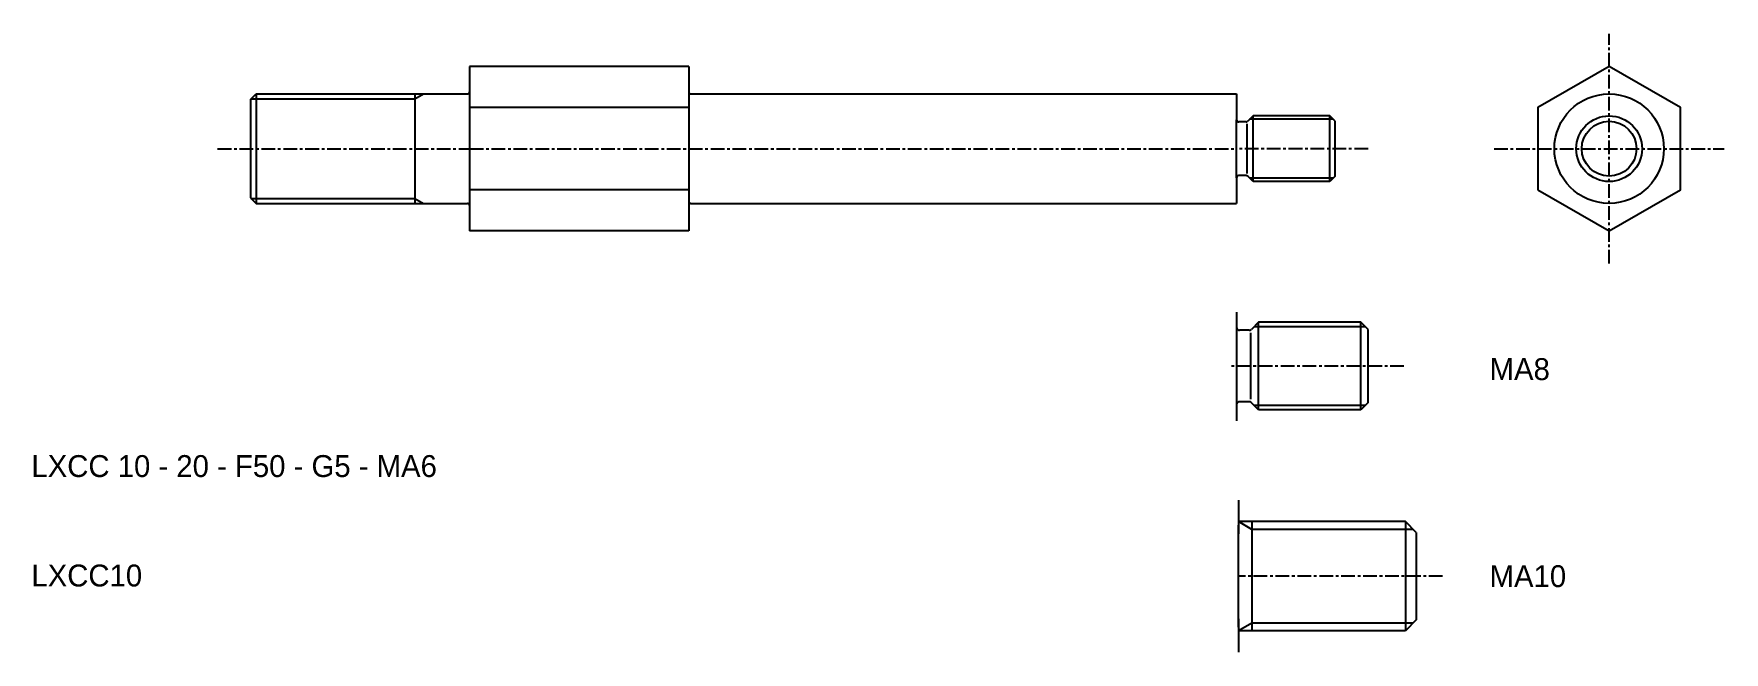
# Model space of a CAD drawing. Extents: x 49 to 203, y -15 to 42.
import ezdxf

# ---------------------------------------------------------------- set-up
doc = ezdxf.new("R2010")
doc.units = 0
doc.linetypes.add('CENTER', pattern=[2, 1.25, -0.25, 0.25, -0.25])
doc.layers.get('0').update_dxf_attribs({"linetype": 'CONTINUOUS'})
doc.layers.add('CENTER', color=1, linetype='CENTER')

msp = doc.modelspace()

# ---------------------------------------------------------------- linework, layer by layer
at = {"color": 7, "linetype": 'CONTINUOUS'}
for p, q in [((88.99, 38.83), (88.99, 23.81)), ((108.99, 38.83), (88.99, 38.83)), ((108.99, 38.83), (108.99, 23.81)), ((68.99, 35.82), (69.49, 36.32)), ((68.99, 35.82), (68.99, 26.82)), ((69.49, 36.32), (88.79, 36.32)), ((69.49, 36.32), (69.49, 26.32)), ((83.99, 36.32), (83.99, 26.32)), ((109.19, 36.32), (158.99, 36.32)), ((158.99, 36.32), (158.99, 33.97)), ((108.99, 35.07), (88.99, 35.07)), ((158.99, 28.67), (158.99, 33.97)), ((160.49, 34.32), (160, 33.83)), ((167.49, 34.32), (160.49, 34.32)), ((160.49, 28.32), (160.49, 34.32)), ((167.49, 28.32), (167.49, 34.32)), ((167.99, 33.82), (167.49, 34.32)), ((159.86, 33.77), (159.19, 33.77)), ((159.93, 33.59), (159.93, 29.05)), ((167.99, 28.82), (167.99, 33.82)), ((158.99, 28.67), (158.99, 26.32)), ((159.86, 28.87), (159.19, 28.87)), ((160.49, 28.32), (160, 28.81)), ((167.49, 28.32), (160.49, 28.32)), ((167.99, 28.82), (167.49, 28.32)), ((68.99, 26.82), (69.49, 26.32)), ((69.49, 26.32), (88.79, 26.32)), ((108.99, 27.57), (88.99, 27.57)), ((109.19, 26.32), (158.99, 26.32)), ((108.99, 23.81), (88.99, 23.81)), ((158.99, 16.38), (158.99, 6.46)), ((160.99, 15.46), (160.34, 14.8)), ((160.99, 7.46), (160.99, 15.46)), ((170.32, 15.46), (160.99, 15.46)), ((170.99, 14.79), (170.32, 15.46)), ((170.32, 7.46), (170.32, 15.46)), ((160.15, 14.73), (159.26, 14.73)), ((160.25, 14.48), (160.25, 8.44)), ((170.99, 8.13), (170.99, 14.79)), ((160.15, 8.19), (159.26, 8.19)), ((160.99, 7.46), (160.34, 8.11)), ((170.99, 8.13), (170.32, 7.46)), ((170.32, 7.46), (160.99, 7.46)), ((159.15, -0.8), (159.15, -3.86)), ((174.39, -2.74), (159.15, -2.74)), ((159.15, -12.41), (159.15, -3.08)), ((160.39, -2.74), (160.39, -12.74)), ((175.39, -3.74), (174.39, -2.74)), ((174.39, -2.74), (174.39, -12.74)), ((175.39, -3.74), (175.39, -11.74)), ((159.15, -11.63), (159.15, -14.69)), ((175.39, -11.74), (174.39, -12.74)), ((174.39, -12.74), (159.15, -12.74))]:
    msp.add_line(p, q, dxfattribs=at)
at = {"color": 3, "linetype": 'CONTINUOUS'}
for p, q in [((69.03, 35.86), (83.99, 35.86)), ((83.99, 35.86), (84.79, 36.32)), ((167.8, 34.01), (160.18, 34.01)), ((167.8, 28.63), (160.18, 28.63)), ((69.03, 26.78), (83.99, 26.78)), ((83.99, 26.78), (84.79, 26.32)), ((170.73, 15.05), (160.58, 15.05)), ((170.73, 7.87), (160.58, 7.87)), ((160.39, -3.46), (159.15, -2.74)), ((175.1, -3.46), (160.39, -3.46)), ((160.39, -12.03), (159.15, -12.74)), ((175.1, -12.03), (160.39, -12.03))]:
    msp.add_line(p, q, dxfattribs=at)
at = {"color": 7, "linetype": 'CONTINUOUS'}
msp.add_lwpolyline([(186.49, 27.57), (192.99, 23.81), (199.49, 27.57), (199.49, 35.07), (192.99, 38.83), (186.49, 35.07)], close=True, dxfattribs=at)
for radius in [5, 3]:
    msp.add_circle((192.99, 31.32), radius, dxfattribs=at)
at = {"color": 3, "linetype": 'CONTINUOUS'}
msp.add_circle((192.99, 31.32), 2.5, dxfattribs=at)
at = {"color": 7, "linetype": 'CONTINUOUS'}
for centre, radius, start, end in [((88.79, 36.52), 0.2, 270, 0), ((109.19, 36.52), 0.2, 180, 270), ((159.19, 33.97), 0.2, 180, 270), ((159.86, 33.97), 0.2, 270, 315), ((159.19, 28.67), 0.2, 90, 180), ((159.86, 28.67), 0.2, 45, 90), ((88.79, 26.12), 0.2, 0, 90), ((109.19, 26.12), 0.2, 90, 180), ((159.26, 14.99), 0.267, 180, 270), ((160.15, 14.99), 0.267, 270, 315), ((159.26, 7.93), 0.267, 90, 180), ((160.15, 7.93), 0.267, 45, 90)]:
    msp.add_arc(centre, radius, start, end, dxfattribs=at)
at = {"layer": 'CENTER', "color": 1, "linetype": 'CENTER'}
for p, q in [((192.99, 20.82), (192.99, 41.82)), ((65.99, 31.32), (88.99, 31.32)), ((88.99, 31.32), (158.99, 31.32)), ((170.99, 31.32), (158.99, 31.32)), ((182.49, 31.32), (203.49, 31.32)), ((174.26, 11.46), (158.52, 11.46)), ((177.79, -7.74), (159.15, -7.74))]:
    msp.add_line(p, q, dxfattribs=at)

# ---------------------------------------------------------------- texts
at = {"color": 7, "linetype": 'CONTINUOUS'}
for s, p in [('MA8', (182.08, 10.18)), ('LXCC 10 - 20 - F50 - G5 - MA6', (48.99, 1.32)), ('LXCC10', (48.99, -8.68)), ('MA10', (182.08, -8.74))]:
    msp.add_text(s, height=2, dxfattribs=at).set_placement(p)

doc.saveas('drawing.dxf')
